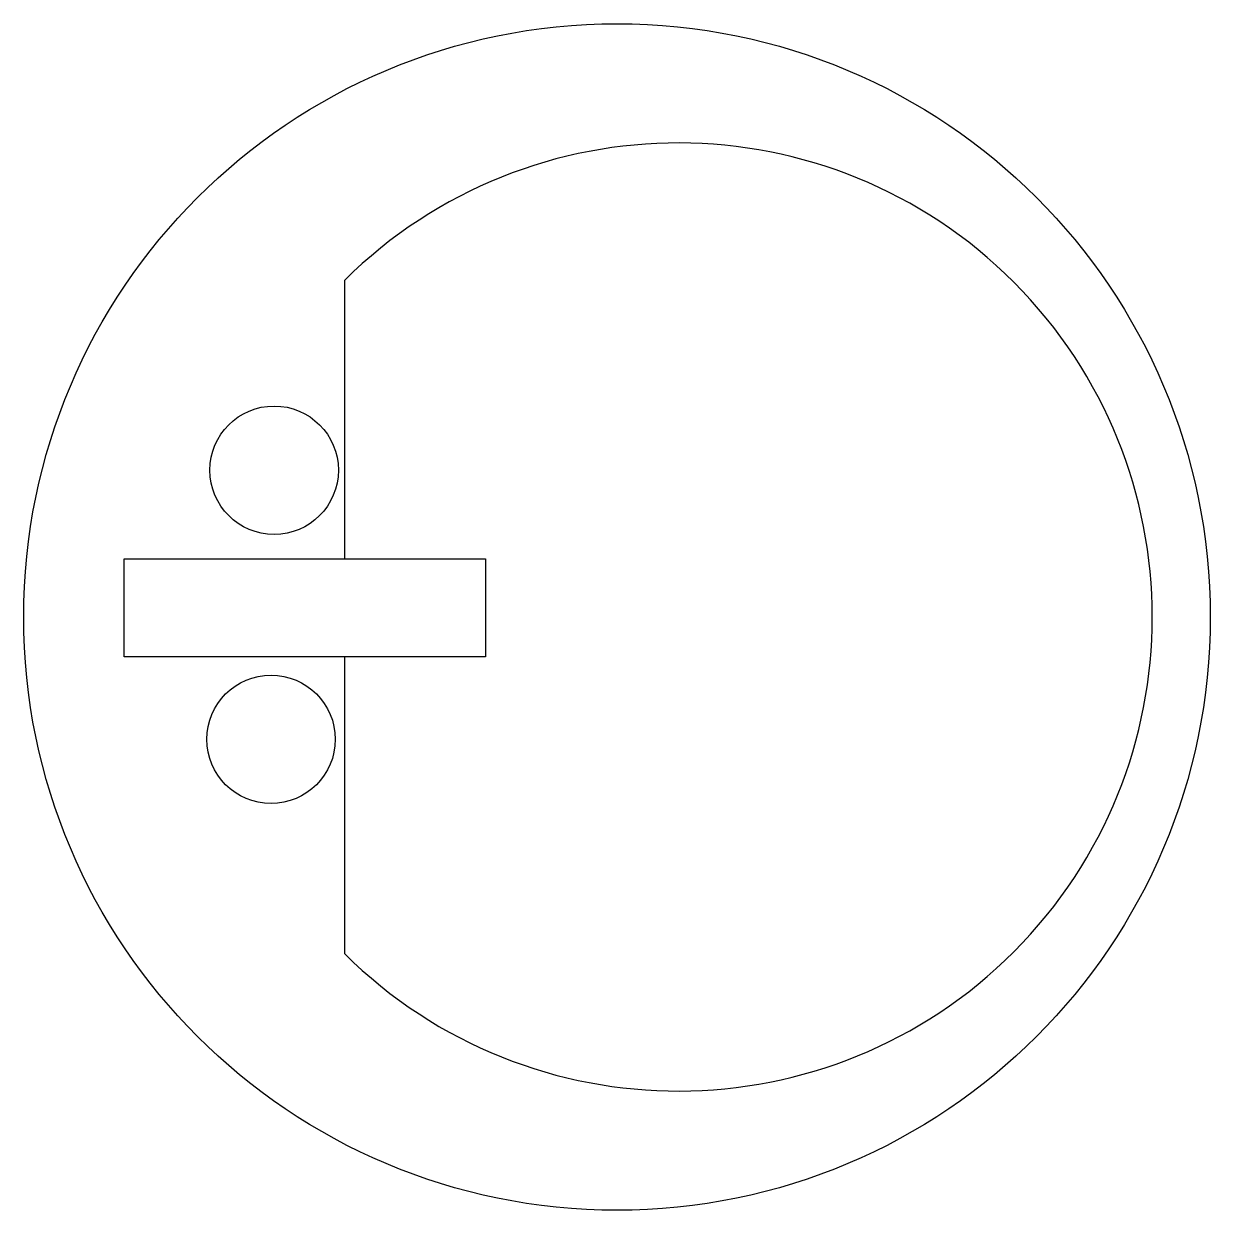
# Model space of a CAD drawing. Extents: x -2689 to -2196, y 15459 to 15951.
import ezdxf

# ---------------------------------------------------------------- set-up
doc = ezdxf.new("R2010")
doc.units = 0
doc.header["$LTSCALE"] = 1000
doc.header["$MEASUREMENT"] = 0
doc.layers.get('0').update_dxf_attribs({"linetype": 'CONTINUOUS'})
doc.layers.add('FUR', color=2, linetype='CONTINUOUS')
doc.styles.add('CHINA', font='romant', dxfattribs={"width": 0.8, "height": 150, "bigfont": 'fs64f'})
doc.styles.add('DIM_FONT', font='SIMPLEX', dxfattribs={"width": 0.8})

# ---------------------------------------------------------------- blocks, each defined once
blk = doc.blocks.new('M_E33IEP')
at = {"linetype": 'CONTINUOUS'}
for p, q in [((135.13, 135.27), (135.13, 19.58)), ((43.58, -21.07), (43.58, 19.58)), ((43.58, 19.58), (193.63, 19.58)), ((193.63, 19.58), (193.63, -21.07)), ((193.63, -21.07), (43.58, -21.07)), ((135.13, -21.07), (135.13, -144.39))]:
    blk.add_line(p, q, dxfattribs=at)
for centre, radius in [((248.3, -4.56), 246.42), ((105.89, 56.41), 26.67), ((104.61, -55.37), 26.67)]:
    blk.add_circle(centre, radius, dxfattribs=at)
blk.add_arc((273.74, -4.56), 196.89, 225.2527, 134.7473, dxfattribs=at)
at = {"style": 'DIM_FONT', "width": 0.8, "flags": 9}
for tag in ['YSIZE', 'XSIZE']:
    blk.add_attdef(tag, (0, 0), '', height=0.5, dxfattribs=at)
at = {"linetype": 'CONTINUOUS', "style": 'CHINA', "width": 0.8, "flags": 9}
for tag in ['XSIZE', 'YSIZE']:
    blk.add_attdef(tag, (1.88, -250.98), '', height=150, dxfattribs=at)
blk = doc.blocks.new('U_B23OYL')
at = {"layer": 'FUR'}
blk.add_blockref('M_E33IEP', (-483.3, 78.74), dxfattribs=at)
at = {"flags": 9}
for tag in ['YSIZE', 'XSIZE']:
    blk.add_attdef(tag, (0, 0), '', height=0.5, dxfattribs=at)

msp = doc.modelspace()

# ---------------------------------------------------------------- block references
at = {"color": 4}
msp.add_blockref('U_B23OYL', (-2207.12, 15630.81), dxfattribs=at)

doc.saveas('drawing.dxf')
